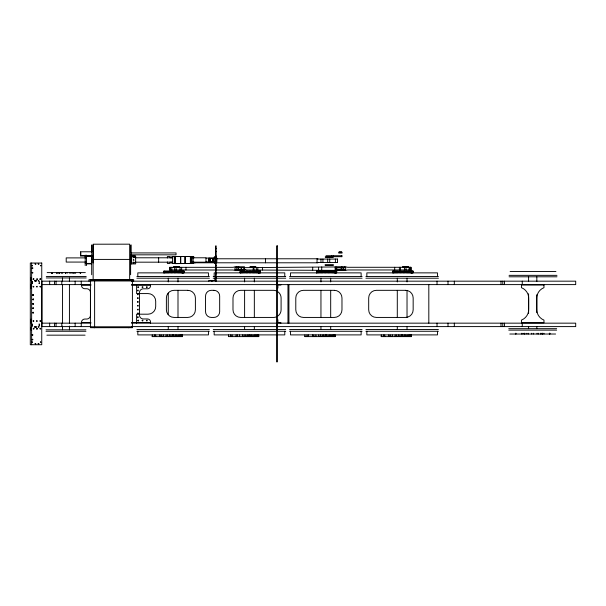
<?xml version="1.0" encoding="UTF-8"?>
<svg xmlns="http://www.w3.org/2000/svg" width="606" height="606" viewBox="0 0 606 606"><rect width="100%" height="100%" fill="white"/><g stroke="black" fill="none" stroke-linecap="round" stroke-linejoin="round"><path stroke-width="0.91" d="M394.688 269.965L394.688 267.291M399.384 269.965L399.384 267.291M400.543 269.965L400.543 267.291M404.52 269.965L404.52 267.291M405.997 269.965L405.997 267.291M409.095 269.965L409.095 267.291M409.989 269.965L409.989 267.291M410.633 269.965L410.633 267.291M410.853 269.965L410.853 267.291M39.92 279.071C41.397 277.457 40.397 280.926 40.034 278.851M34.027 328.823C33.186 326.892 32.86 330.353 33.981 328.694M39.92 328.694C41.231 327.195 40.647 330.179 39.988 328.808M37.413 279.321C37.102 277.237 35.883 280.495 37.405 279.184M36.557 328.581C38.307 327.384 36.504 330.52 36.633 328.338M134.221 257.459L133.29 257.664M133.176 262.368L133.176 262.943M134.221 262.807L133.214 262.906M133.214 257.065L134.221 257.164M133.267 262.254L133.161 262.784M213.282 260.428L213.282 259.535M33.3 278.639C32.648 280.525 34.951 278.525 33.428 278.646M37.292 329.005L36.868 329.119M212.524 259.429L212.524 260.535M133.525 256.755L133.176 257.595M133.767 257.792L133.888 256.883M133.396 262.224L133.956 262.163M212.524 259.436L213.297 259.535M213.168 260.535L212.524 260.527M33.141 299.053C31.732 299.932 34.512 300.114 33.254 299.061C31.61 299.644 34.474 300.364 33.277 299.069M33.656 279.495L33.163 279.29M40.526 279.495L40.034 279.29M215.509 248.452L216.198 248.452M339.065 251.604L341.731 251.604M91.832 251.785L80.84 251.785L80.84 255.967L91.832 255.967M215.509 251.679L216.198 251.679M338.678 252.558L342.117 252.558M131.017 252.922L176.028 252.922L176.028 254.831L131.017 254.831M338.678 253.058L342.117 253.058M80.84 255.596L91.832 255.596M326.036 255.724L342.117 255.724M131.116 256.05L135.646 256.05L135.646 263.913L131.116 263.913L131.116 244.892M215.509 256.073L216.198 256.073M86.529 256.088L91.68 256.088M131.116 256.24L135.1 256.088M85.196 256.55L91.68 256.55M215.509 256.55L216.198 256.55M215.509 256.603L216.198 256.603M325.27 256.679L342.117 256.679M215.509 256.739L214.365 256.739L214.365 263.231L215.509 263.231M171.968 257.027L172.536 257.027M325.27 257.406L333.285 257.406M135.646 257.785L172.846 257.785M191.776 257.785L205.979 257.785L205.979 262.178L191.776 262.178M85.847 257.891L66.206 257.891L66.206 262.072L85.847 262.072M205.979 258.073L214.244 258.073M214.365 258.073L215.509 258.073M216.054 258.073L216.85 258.073L216.857 261.89L216.054 261.89M216.183 258.777L317.915 258.777M317.529 259.065L337.55 259.065M93.135 259.413L129.661 259.413M205.979 261.89L214.244 261.89M214.365 261.89L215.509 261.89M135.646 262.178L172.846 262.178M193.39 262.406L195.018 262.792M317.529 262.504L337.55 262.504M317.915 262.792L194.534 262.792L194.587 262.406M171.968 262.943L172.536 262.943M85.196 263.421L91.68 263.421M86.529 263.875L91.68 263.875M325.096 264.663L333.451 264.663M325.096 265.42L333.451 265.42M215.509 265.458L216.198 265.458M173.725 266.564L179.452 266.564M250.073 266.564L255.793 266.564M402.755 266.564L408.482 266.564M244.506 266.761L234.969 266.761A5.727 5.727 0 0 1 232.469 267.329L169.627 267.329L169.627 270.003L232.446 270.003A5.727 5.727 0 0 1 234.969 270.579L244.506 270.579M336.148 266.723L345.685 266.723A5.727 5.727 0 0 0 348.185 267.291L411.027 267.291L411.027 269.965L348.185 269.965A5.727 5.727 0 0 0 345.685 270.541L336.148 270.541M173.725 266.951L179.452 266.951M250.073 266.951L255.793 266.951M402.755 266.951L408.482 266.951M336.148 267.678L345.685 267.678L345.685 269.587L336.148 269.587M335.989 267.716L344.413 267.716M215.509 268.943L216.198 268.943M235.022 269.526L245.748 269.526L245.748 270.003L335.982 270.382L335.989 266.951L234.969 267.716L234.969 269.625L244.506 269.625M335.982 269.625L344.413 269.625M184.224 271.147L163.779 271.147L163.809 272.867M260.565 271.147L240.12 271.147L240.158 272.867M316.468 271.147L336.913 271.147M392.809 271.147L413.254 271.147M510.123 271.458L555.929 271.458M47.162 272.602L85.332 272.602M215.509 273.92L216.198 273.92M509.07 275.351L556.982 275.351M46.291 276.495L86.211 276.495M136.865 276.495L209.396 276.495M213.214 276.495L285.737 276.495M289.554 276.495L362.085 276.495M365.903 276.495L438.426 276.495M509.07 276.798L556.982 276.798M216.198 277.73L214.819 277.73L214.819 280.48L208.828 280.48L208.828 281.169M46.291 277.942L86.211 277.942M136.865 278.207L209.396 278.207M213.214 278.207L214.448 278.207M216.259 278.207L285.737 278.207M289.554 278.207L362.085 278.207M365.903 278.207L438.426 278.207M34.625 280.366L36.405 280.366M90.423 280.979L132.411 280.979M34.587 281.169L36.428 281.169M90.718 281.169L41.943 281.169L41.943 326.596L90.718 326.596M131.404 281.169L575.7 281.169L575.7 284.608L131.404 284.608M276.51 283.078L277.465 283.078M41.943 284.608L90.915 284.608M81.454 284.608L81.454 285.29L90.915 285.29M131.616 285.29L150.538 285.29M277.465 288.039L277.881 288.039L277.881 285.025L280.896 285.025L280.896 284.608M277.465 319.726L277.881 319.726L277.881 322.74L280.896 322.74L280.896 323.157M81.454 323.157L81.454 322.468L90.915 322.468M131.616 322.468L150.538 322.468M41.943 323.157L90.915 323.157M131.404 323.157L575.7 323.157L575.7 326.596L131.404 326.596M276.51 324.687L277.465 324.687M34.587 326.596L36.428 326.596M90.423 326.785L132.411 326.785M34.625 327.391L36.405 327.391M93.93 327.649L94.619 327.649M128.214 327.649L128.896 327.649M508.76 328.672L556.664 328.672M136.865 329.55L209.396 329.55M213.214 329.55L285.737 329.55M289.554 329.55L362.085 329.55M365.903 329.55L438.426 329.55M46.026 329.815L85.946 329.815M508.76 330.126L556.664 330.126M46.026 331.27L85.946 331.27M136.865 331.27L209.396 331.27M213.214 331.27L285.737 331.27M289.554 331.27L362.085 331.27M365.903 331.27L438.426 331.27M509.805 334.02L555.611 334.02M46.897 335.163L85.075 335.163M152.136 336.61L182.482 336.61M228.477 336.61L258.83 336.61M304.826 336.61L335.171 336.61M381.166 336.61L411.512 336.61M133.29 263.004L133.994 263.004L133.994 262.307M549.998 333.255L549.998 334.02M549.43 333.255L549.43 334.02M549.384 333.255L549.384 334.02M543.93 333.255L543.961 334.02M542.514 333.255L542.514 334.02M542.446 333.255L542.446 334.02M541.181 333.255L541.181 334.02M540.59 333.255L540.59 334.02M538.514 333.255L538.514 334.02M537.06 333.255L537.06 334.02M536.833 276.798L536.833 281.517M536.833 294.721L536.833 312.643M536.833 326.785L536.833 328.672M533.628 333.255L533.651 334.02M531.795 333.255L531.765 334.02M528.591 276.798L528.591 281.517M528.591 293.774L528.591 313.582M528.591 326.785L528.591 328.672M528.356 333.255L528.356 334.02M526.909 333.255L526.909 334.02M524.834 333.255L524.834 334.02M524.243 333.255L524.243 334.02M522.97 333.255L522.902 334.02M522.258 281.169L522.258 284.608M522.258 323.157L522.258 326.596M521.486 333.255L521.463 334.02M515.986 333.255L516.039 334.02M515.418 333.255L515.426 334.02M504.503 281.169L504.503 284.608M504.503 323.157L504.503 326.596M502.791 281.169L502.791 284.608M502.791 323.157L502.791 326.596M500.995 281.169L500.995 284.608M500.995 323.157L500.995 326.596M454.318 281.169L454.318 284.608M454.318 323.157L454.318 326.596M448.008 281.169L448.008 284.608M448.008 323.157L448.008 326.596M437.471 276.495L437.471 272.867L366.85 272.867L366.85 276.495M437.471 331.27L437.471 334.898L366.85 334.898L366.85 331.27M437.024 281.169L437.024 284.608M437.024 323.157L437.024 326.596M428.813 284.608L428.813 323.157M412.997 271.147L412.997 272.912M412.807 271.147L412.807 272.867M412.527 271.147L412.527 272.867M412.141 271.147L412.141 272.867M411.921 271.147L411.921 272.867M411.686 271.147L411.686 272.867M411.489 271.147L411.489 272.867M411.421 334.898L411.421 336.61M411.292 271.147L411.292 272.867M411.194 271.147L411.194 272.867M411.224 334.898L411.224 336.61M410.913 271.147L410.913 272.867M410.732 334.898L410.732 336.61M410.353 271.147L410.353 272.867M410.11 334.898L410.11 336.61M409.52 271.147L409.52 272.867M409.224 334.898L409.224 336.61M408.573 271.147L408.573 272.867M408.186 334.898L408.186 336.61M407.421 271.147L407.421 272.867M407.027 278.207L407.027 281.941M407.027 290.342L407.027 317.415M407.027 326.748L407.027 329.55M407.035 334.898L407.035 336.61M406.156 271.147L406.156 272.867M405.709 334.898L405.709 336.61M404.816 271.147L404.816 272.867M404.346 334.898L404.346 336.61M403.369 271.147L403.369 272.867M402.884 334.898L402.884 336.61M402.164 334.898L402.164 336.61M401.922 271.147L401.922 272.867M401.437 334.898L401.437 336.61M400.468 271.147L400.468 272.867M399.975 334.898L399.975 336.61M399.066 271.147L399.066 272.867M398.513 334.898L398.513 336.61M397.71 271.147L397.71 272.867M397.294 278.207L397.294 281.941M397.294 290.342L397.294 317.415M397.294 326.748L397.294 329.55M396.771 334.898L396.771 336.61M396.521 271.147L396.521 272.867M395.392 271.147L395.392 272.867M395.127 334.898L395.127 336.61M394.514 271.147L394.514 272.867M393.779 271.147L393.779 272.867M393.226 271.147L393.226 272.867M392.968 271.147L392.968 272.867M392.839 271.147L392.839 272.867M392.271 334.898L392.271 336.61M390.181 334.898L390.181 336.61M388.802 334.845L388.802 336.61M384.742 334.898L384.742 336.61M383.363 334.898L383.363 336.61M381.265 334.898L381.265 336.61M361.131 276.495L361.131 272.867L290.509 272.867L290.509 276.495M361.131 331.27L361.131 334.898L290.509 334.898L290.509 331.27M344.746 266.723L344.746 267.678M344.746 269.587L344.746 270.541M344.443 269.587L344.443 270.541M343.216 267.716L343.216 269.625M341.867 266.723L341.867 267.678M341.867 269.587L341.867 270.541M341.61 255.724L341.61 256.679M341.193 267.716L341.193 269.625M337.497 259.065L337.497 262.504M336.724 267.716L336.724 269.625M336.648 271.147L336.648 272.912M336.466 271.147L336.466 272.867M336.186 271.147L336.186 272.867M335.8 271.147L335.8 272.867M335.58 271.147L335.58 272.867M335.398 259.065L335.398 262.504M335.345 271.147L335.345 272.867M335.148 266.951L335.148 270.382M335.148 271.147L335.148 272.867M335.073 334.898L335.073 336.61M334.951 271.147L334.951 272.867M334.853 271.147L334.853 272.867M334.883 334.898L334.883 336.61M334.573 271.147L334.573 272.867M334.383 334.898L334.383 336.61M334.012 271.147L334.012 272.867M333.762 334.898L333.762 336.61M333.255 255.724L333.255 256.679M333.179 271.147L333.179 272.867M332.883 334.898L332.883 336.61M332.232 271.147L332.232 272.867M331.846 334.898L331.846 336.61M331.573 255.724L331.573 256.679M331.081 271.147L331.081 272.867M330.687 278.207L330.687 281.941M330.687 290.342L330.687 317.415M330.687 326.748L330.687 329.55M330.694 334.898L330.694 336.61M329.725 259.065L329.725 262.504M329.815 271.147L329.815 272.867M329.369 334.898L329.369 336.61M328.475 271.147L328.475 272.867M328.005 334.898L328.005 336.61M327.679 259.065L327.679 262.504M327.028 271.147L327.028 272.867M326.543 334.898L326.543 336.61M325.816 334.898L325.816 336.61M325.581 271.147L325.581 272.867M325.096 334.898L325.096 336.61M324.127 271.147L324.127 272.867M323.634 334.898L323.634 336.61M322.922 259.065L322.922 262.504M322.725 271.147L322.725 272.867M322.172 334.898L322.172 336.61M321.725 266.951L321.725 270.382M321.362 271.147L321.362 272.867M320.975 259.065L320.975 262.504M320.953 278.207L320.953 281.941M320.953 290.342L320.953 317.415M320.953 326.748L320.953 329.55M320.422 334.898L320.422 336.61M320.173 271.147L320.173 272.867M319.051 271.147L319.051 272.867M318.786 334.898L318.786 336.61M318.589 267.329L318.589 270.003M318.165 271.147L318.165 272.867M317.438 271.147L317.438 272.867M317.044 258.777L317.044 262.792M316.885 271.147L316.885 272.867M316.627 271.147L316.627 272.867M316.499 271.147L316.499 272.867M315.931 334.898L315.931 336.61M313.832 334.898L313.832 336.61M312.704 267.329L312.704 270.003M312.461 334.845L312.461 336.61M308.393 334.898L308.393 336.61M307.022 334.898L307.022 336.61M304.916 334.898L304.916 336.61M288.918 284.608L288.918 323.157M287.964 284.608L287.964 323.157M284.782 276.495L284.782 272.867L214.168 272.867L214.168 276.495M284.782 331.27L284.782 334.898L214.168 334.898L214.168 331.27M265.466 258.777L265.466 262.792M262.443 267.329L262.443 270.003M260.307 271.147L260.307 272.912M260.125 271.147L260.125 272.867M259.838 271.147L259.838 272.867M259.459 271.147L259.459 272.867M259.232 271.147L259.232 272.867M258.997 271.147L258.997 272.867M258.8 271.147L258.8 272.867M258.732 334.898L258.732 336.61M258.603 271.147L258.603 272.867M258.542 334.898L258.542 336.61M258.512 271.147L258.512 272.867M258.232 271.147L258.232 272.867M258.042 334.898L258.042 336.61M257.808 267.329L257.808 270.003M257.664 271.147L257.664 272.867M257.421 334.898L257.421 336.61M256.83 271.147L256.83 272.867M256.535 334.898L256.535 336.61M256.323 267.329L256.323 270.003M255.891 271.147L255.891 272.867M255.505 334.898L255.505 336.61M254.74 271.147L254.74 272.867M254.353 334.898L254.353 336.61M254.338 278.207L254.338 281.941M254.338 290.342L254.338 317.415M254.338 326.748L254.338 329.55M253.952 267.329L253.952 270.003M253.467 271.147L253.467 272.867M253.194 267.329L253.194 270.003M253.02 334.898L253.02 336.61M252.126 271.147L252.126 272.867M251.657 334.898L251.657 336.61M250.679 271.147L250.679 272.867M250.202 334.898L250.202 336.61M249.475 334.898L249.475 336.61M249.24 271.147L249.24 272.867M248.748 334.898L248.748 336.61M247.778 271.147L247.778 272.867M247.293 334.898L247.293 336.61M246.377 271.147L246.377 272.867M245.824 334.898L245.824 336.61M245.021 271.147L245.021 272.867M244.566 267.807L244.566 269.526M244.604 278.207L244.604 281.941M244.604 290.342L244.604 317.415M244.604 326.748L244.604 329.55M244.082 334.898L244.082 336.61M243.801 267.807L243.801 269.526M243.832 271.147L243.832 272.867M242.711 271.147L242.711 272.867M242.438 334.898L242.438 336.61M241.824 271.147L241.824 272.867M241.355 267.807L241.355 269.526M241.279 267.807L241.279 269.526M241.09 271.147L241.09 272.867M240.537 271.147L240.537 272.867M240.279 271.147L240.279 272.867M239.59 334.898L239.59 336.61M238.787 266.761L238.787 267.716M238.787 269.625L238.787 270.579M238.453 267.807L238.453 269.526M238.052 266.761L238.052 267.716M238.052 269.625L238.052 270.579M237.491 334.898L237.491 336.61M236.931 267.807L236.931 269.526M236.211 266.761L236.211 267.716M236.211 269.625L236.211 270.579M236.113 334.845L236.113 336.61M232.053 334.898L232.053 336.61M230.674 334.898L230.674 336.61M228.576 334.898L228.576 336.61M216.198 281.169L216.198 245.938L215.509 245.938L215.509 281.169M212.077 280.48L212.077 281.169M211.691 280.48L211.691 281.169M209.032 258.073L209.032 261.89M208.441 276.495L208.441 272.867L137.82 272.867L137.82 276.495M208.441 331.27L208.441 334.898L137.82 334.898L137.82 331.27M194.973 262.406L194.973 262.792M193.723 258.247L193.723 256.512L171.968 256.512L171.968 258.247M193.723 261.724L193.723 263.459L171.968 263.459L171.968 261.724M193.147 256.512L193.147 263.459M191.928 256.512L191.928 263.459M190.973 256.512L190.973 263.459M190.67 256.512L190.67 263.459M190.367 256.512L190.367 263.459M189.405 256.512L174.975 256.436L174.975 263.648L189.405 263.459M185.966 267.329L185.966 270.003M185.209 256.512L185.209 263.459M184.906 256.512L184.906 263.459M183.966 271.147L183.966 272.912M183.777 271.147L183.777 272.867M183.497 271.147L183.497 272.867M183.11 271.147L183.11 272.867M182.891 271.147L182.891 272.867M182.656 271.147L182.656 272.867M182.459 271.147L182.459 272.867M182.391 334.898L182.391 336.61M182.262 271.147L182.262 272.867M182.164 271.147L182.164 272.867M182.194 334.898L182.194 336.61M181.883 271.147L181.883 272.867M181.641 267.329L181.641 270.003M181.702 334.898L181.702 336.61M181.323 271.147L181.323 272.867M181.073 334.898L181.073 336.61M180.785 256.512L180.785 263.459M180.474 256.512L180.474 263.459M180.49 271.147L180.49 272.867M180.194 334.898L180.194 336.61M180.05 267.329L180.05 270.003M179.543 271.147L179.543 272.867M179.156 334.898L179.156 336.61M178.391 271.147L178.391 272.867M177.997 278.207L177.997 281.941M177.997 290.342L177.997 317.415M177.997 326.748L177.997 329.55M178.005 334.898L178.005 336.61M177.126 271.147L177.126 272.867M176.679 334.898L176.679 336.61M176.134 267.329L176.134 270.003M175.785 271.147L175.785 272.867M175.323 256.512L175.323 263.459M175.316 334.898L175.316 336.61M174.717 256.512L174.717 263.459M174.589 256.512L174.589 263.459M174.657 267.329L174.657 270.003M174.467 256.512L174.467 263.459M174.346 256.512L174.346 263.459M174.339 271.147L174.339 272.867M173.854 334.898L173.854 336.61M173.134 334.898L173.134 336.61M172.892 271.147L172.892 272.867M172.536 256.512L172.536 263.459M172.407 334.898L172.407 336.61M171.801 267.329L171.801 270.003M171.437 271.147L171.437 272.867M170.945 334.898L170.945 336.61M170.521 267.329L170.521 270.003M170.172 258.027L170.172 256.512L167.385 256.512L167.385 258.027M170.172 261.936L170.172 263.459L167.385 263.459L167.385 261.936M170.036 271.147L170.036 272.867M169.801 267.329L169.801 270.003M169.483 334.898L169.483 336.61M168.68 271.147L168.68 272.867M168.263 278.207L168.263 281.941M168.263 293.145L168.263 314.612M168.263 326.748L168.263 329.55M167.733 334.898L167.733 336.61M167.491 271.147L167.491 272.867M166.362 271.147L166.362 272.867M166.097 334.898L166.097 336.61M165.483 271.147L165.483 272.867M164.749 271.147L164.749 272.867M164.196 271.147L164.196 272.867M163.938 271.147L163.938 272.867M163.241 334.898L163.241 336.61M161.143 334.898L161.143 336.61M159.772 334.845L159.772 336.61M158.643 257.785L158.643 262.178M155.712 334.898L155.712 336.61M154.333 334.898L154.333 336.61M152.235 334.898L152.235 336.61M150.538 284.608L150.538 285.752A3.053 3.053 0 0 1 147.485 288.804L143.289 288.804A3.818 3.818 0 0 0 139.471 292.622L139.471 315.143A3.818 3.818 0 0 0 143.289 318.961L147.485 318.961A3.053 3.053 0 0 1 150.538 322.013L150.538 323.157M136.608 284.608L136.608 293.577L148.061 293.577A7.636 7.636 0 0 1 155.697 301.212L155.697 306.553A7.636 7.636 0 0 1 148.061 314.188L136.608 314.188L136.608 323.157M133.668 281.169L133.668 279.639L89.006 279.639L89.006 281.169M131.638 256.05L131.638 263.913M130.616 245.225L130.616 253.043M130.616 254.414L130.616 274.738M129.661 279.639L129.661 244.173L93.135 244.21L93.135 279.639M94.619 280.063L94.619 327.695M93.286 244.892L93.286 262.86M91.832 244.892L91.832 262.86M91.68 245.225L91.68 251.891M91.68 255.164L91.68 274.738M86.529 255.126L86.529 265.595M85.196 255.126L85.196 265.595M81.257 281.169L81.257 284.608M81.257 323.157L81.257 326.596M80.659 272.602L80.651 273.359M80.462 251.77L80.462 255.967M80.143 272.602L80.189 273.359M75.621 272.602L75.598 273.359M75.152 281.169L75.152 284.608M75.152 323.157L75.152 326.596M74.364 272.602L74.417 273.359M73.303 272.602L73.303 273.359M72.818 272.602L72.818 273.359M71.084 272.602L71.084 273.359M69.879 272.602L69.879 273.359M69.425 277.942L69.425 281.714M69.425 284.547L69.425 323.218M69.425 326.043L69.425 329.815M67.016 272.602L67.016 273.359M65.486 272.602L65.486 273.359M65.463 272.602L65.463 273.359M62.623 272.602L62.623 273.359M62.547 277.942L62.547 281.714M62.547 284.547L62.547 323.218M62.547 326.043L62.547 329.815M61.789 281.169L61.789 284.608M61.789 323.157L61.789 326.596M61.418 272.602L61.418 273.359M59.683 272.602L59.683 273.359M59.191 272.602L59.191 273.359M58.078 272.602L58.131 273.359M56.063 281.169L56.063 284.608M56.063 323.157L56.063 326.596M54.464 281.169L54.464 284.608M54.464 323.157L54.464 326.596M52.351 272.602L52.351 273.359M52.313 272.602L52.313 273.359M49.654 281.169L49.654 284.608M49.654 323.157L49.654 326.596M31.83 281.169L31.83 282.888M31.83 324.877L31.83 326.596M31.633 263.034L31.633 344.723M31.065 277.73L31.065 280.472M31.065 284.608L31.065 288.615M31.065 319.15L31.065 323.157M31.065 327.293L31.065 330.028M214.365 262.656A0.954 0.954 0 0 0 213.41 261.701L208.828 261.701L208.828 258.262L213.41 258.262A0.954 0.954 0 0 0 214.365 257.308M81.454 322.468A3.439 3.439 0 0 1 84.885 319.036L86.681 319.036A3.818 3.818 0 0 0 90.499 315.218L90.499 292.546A3.818 3.818 0 0 0 86.681 288.729L84.885 288.729A3.439 3.439 0 0 1 81.454 285.29M277.275 316.408A7.636 7.636 0 0 0 281.093 309.795L281.093 297.963A7.636 7.636 0 0 0 277.275 291.35M276.684 316.718A7.636 7.636 0 0 1 273.457 317.43L240.627 317.43A7.636 7.636 0 0 1 232.992 309.795L232.992 297.963A7.636 7.636 0 0 1 240.627 290.327L273.457 290.327A7.636 7.636 0 0 1 276.684 291.047M35.095 326.914L35.807 327.035L35.095 326.914M38.155 280.707L38.86 280.866L38.155 280.707M31.974 265.648L32.444 265.769L31.974 265.648M32.186 268.079C32.701 269.685 33.428 266.951 32.186 268.079M32.186 272.662C32.701 274.268 33.428 271.533 32.186 272.662M31.974 281.949L32.444 282.07L31.974 281.949M31.974 283.472L32.444 283.6L31.974 283.472M35.103 263.898L35.807 264.087L35.103 263.898M33.118 286.593C33.656 288.267 34.421 285.403 33.118 286.593M32.739 294.986C32.974 296.516 34.292 294.274 32.875 294.774C32.641 296.682 34.466 294.024 32.739 294.986M35.103 280.692L35.807 280.881L35.103 280.692M32.739 303.765C32.762 305.098 34.406 303.492 33.05 303.454C32.239 305.326 34.603 302.97 32.739 303.765M38.155 263.898L38.86 264.087L38.155 263.898M32.739 308.159C32.86 309.605 34.353 307.628 32.944 307.893C32.474 309.772 34.55 307.287 32.739 308.159M32.739 312.544C32.936 314.044 34.345 311.908 32.891 312.317C32.686 314.317 34.375 311.416 32.724 312.605M36.557 286.593C37.095 288.267 37.86 285.403 36.557 286.593M31.974 324.165L32.444 324.286L31.974 324.165M31.974 325.687L32.444 325.816L31.974 325.687M33.118 320.945C33.656 322.619 34.421 319.763 33.118 320.945M40.375 265.648L40.837 265.769L40.375 265.648M32.186 334.883C32.701 336.489 33.428 333.755 32.186 334.883M39.057 281.949L39.526 282.07L39.057 281.949M39.057 283.472L39.526 283.6L39.057 283.472M32.186 339.466C32.701 341.064 33.428 338.33 32.186 339.466M39.988 286.593C40.526 288.267 41.299 285.403 39.988 286.593M36.557 320.945C37.095 322.619 37.86 319.763 36.557 320.945M35.103 343.678L35.807 343.867L35.103 343.678M38.155 326.884L38.86 327.066L38.155 326.884M39.057 324.165L39.526 324.286L39.057 324.165M39.057 325.687L39.526 325.816L39.057 325.687M39.988 320.945C40.526 322.619 41.299 319.763 39.988 320.945M38.155 343.678L38.86 343.867L38.155 343.678M40.375 341.989L40.837 342.117L40.375 341.989M133.365 259.906L133.918 260.057L133.365 259.906M137.464 290.395C138.07 292.289 138.941 289.054 137.464 290.395M137.85 287.07C138.456 288.964 139.319 285.737 137.85 287.07M137.464 294.213C138.07 296.107 138.941 292.872 137.464 294.213M137.464 298.023C138.07 299.925 138.941 296.69 137.464 298.023M137.464 301.841C138.07 303.742 138.941 300.508 137.464 301.841M137.464 305.659C138.07 307.553 138.941 304.326 137.464 305.659M137.464 309.477C138.07 311.37 138.941 308.143 137.464 309.477M137.464 313.294C138.07 315.188 138.941 311.961 137.464 313.294M137.464 317.112C138.07 319.006 138.941 315.779 137.464 317.112M142.145 287.07C142.751 288.964 143.614 285.737 142.145 287.07M137.85 320.43C138.456 322.331 139.319 319.097 137.85 320.43M146.432 287.07C147.046 288.964 147.909 285.737 146.432 287.07M142.145 320.43C142.751 322.331 143.614 319.097 142.145 320.43M146.432 320.43C147.046 322.331 147.909 319.097 146.432 320.43M209.502 259.853C210.115 261.747 210.979 258.52 209.502 259.853M31.982 341.973L32.436 342.132L31.982 341.973M209.388 259.762C209.918 262.231 211.411 258.254 209.388 259.762M277.465 245.938L276.51 245.938L276.51 361.827L277.465 361.827L277.465 245.938M41.753 263.034L30.315 263.034L30.3 344.723L41.753 344.723L41.753 263.034M132.411 280.063L90.423 280.063L90.423 327.695L132.411 327.695L132.411 280.063M543.968 284.987L521.448 284.987L521.448 287.661A11.453 11.453 0 0 1 528.705 299.106L528.705 308.651A11.453 11.453 0 0 1 521.448 320.104L521.448 322.778L543.968 322.778L543.968 320.104A11.453 11.453 0 0 1 536.719 308.651L536.719 299.106A11.453 11.453 0 0 1 543.968 287.661L543.968 284.987M187.762 290.327L174.02 290.327A7.636 7.636 0 0 0 166.385 297.963L166.385 309.795A7.636 7.636 0 0 0 174.02 317.43L187.762 317.43A7.636 7.636 0 0 0 195.397 309.795L195.397 297.963A7.636 7.636 0 0 0 187.762 290.327M213.948 290.327L211.274 290.327A5.727 5.727 0 0 0 205.548 296.054L205.548 311.704A5.727 5.727 0 0 0 211.274 317.43L213.948 317.43A5.727 5.727 0 0 0 219.667 311.704L219.667 296.054A5.727 5.727 0 0 0 213.948 290.327M334.338 290.327L303.417 290.327A7.636 7.636 0 0 0 295.789 297.963L295.789 309.795A7.636 7.636 0 0 0 303.417 317.43L334.338 317.43A7.636 7.636 0 0 0 341.973 309.795L341.973 297.963A7.636 7.636 0 0 0 334.338 290.327M405.528 290.327L376.326 290.327A7.636 7.636 0 0 0 368.69 297.963L368.69 309.795A7.636 7.636 0 0 0 376.326 317.43L405.528 317.43A7.636 7.636 0 0 0 413.163 309.795L413.163 297.963A7.636 7.636 0 0 0 405.528 290.327M56.896 273.359L56.896 272.602L56.873 273.359M51.843 273.359L51.843 272.602L51.843 273.359"/></g></svg>
